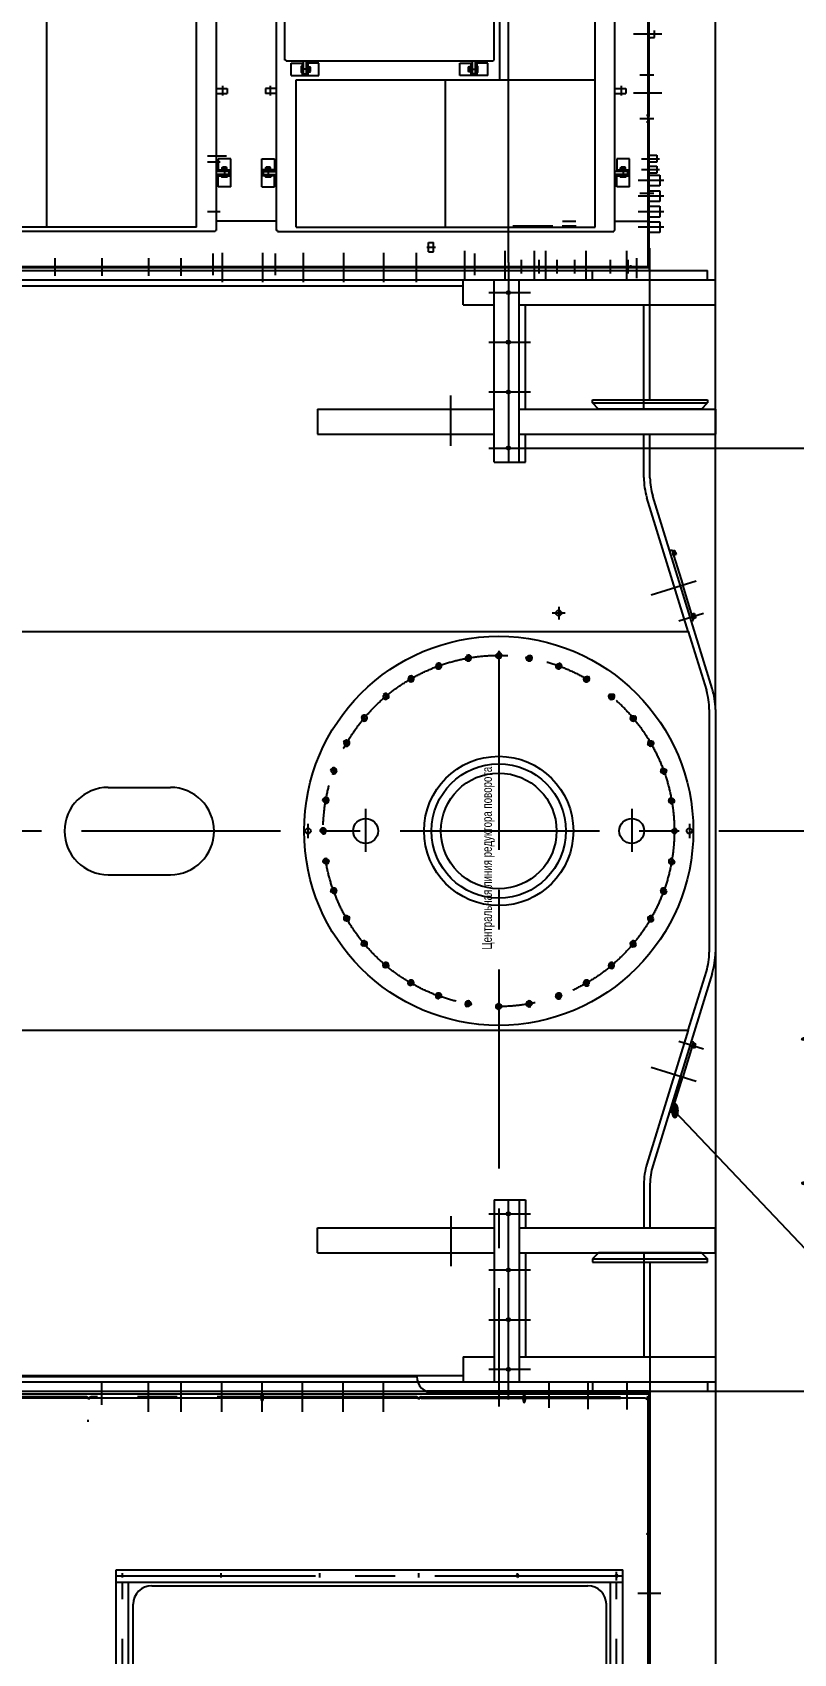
# Model space of a CAD drawing. Header units: millimetres. Extents: x 0 to 27300, y -12741 to 19305.
# Drawn here: x 18048 to 21152, y 8157 to 14770 of the extents above; entities that cross this region are included whole.
import ezdxf
from ezdxf.enums import TextEntityAlignment as Align

# ---------------------------------------------------------------- set-up
doc = ezdxf.new("R2010")
doc.units = ezdxf.units.MM
doc.header["$LTSCALE"] = 650
doc.linetypes.add('G', pattern=[2, 1.25, -0.25, 0.25, -0.25])
for name, color, linetype in [('01', 7, 'Continuous'), ('02', 1, 'Continuous'), ('05', 4, 'G'), ('08', 1, 'Continuous'), ('11', 3, 'Continuous')]:
    doc.layers.add(name, color=color, linetype=linetype)
doc.styles.get("Standard").update_dxf_attribs({"font": 'isocp', "width": 0.707, "bigfont": 'intecad.shx'})
doc.dimstyles.new('INTE', dxfattribs={"dimscale": 65, "dimtxt": 3.5, "dimasz": 3, "dimexe": 3, "dimexo": 0, "dimgap": 1, "dimtad": 1, "dimdsep": 46, "dimtxsty": 'Standard', "dimcen": 0, "dimclrd": 1, "dimclre": 1, "dimclrt": 3, "dimadec": 0, "dimazin": 0, "dimtfac": 1, "dimtmove": 0, "dimatfit": 0, "dimfxl": 1, "dimarcsym": 0})

# ---------------------------------------------------------------- blocks, each defined once
blk = doc.blocks.new('*D421')
at = {"layer": '08', "color": 1, "lineweight": -2}
for p, q in [((20833.6, 11277), (20833.6, 3306.5)), ((7500, 10564.9), (7500, 3306.5)), ((20638.6, 3501.5), (7695, 3501.5))]:
    blk.add_line(p, q, dxfattribs=at)
at = {"layer": '08', "color": 1}
for points in [[(7695, 3534), (7695, 3469), (7500, 3501.5)], [(20638.6, 3534), (20638.6, 3469), (20833.6, 3501.5)]]:
    blk.add_solid(points, dxfattribs=at)
at = {"layer": 'Defpoints', "color": 0}
for p in [(20833.6, 11277), (7500, 10564.9), (7500, 3501.5)]:
    blk.add_point(p, dxfattribs=at)
at = {"layer": '08', "color": 3, "insert": (14166.8, 3680.3), "char_height": 227.5, "attachment_point": 5}
blk.add_mtext('13333.6', dxfattribs=at)
blk = doc.blocks.new('erwerw')
for p, q in [((13832.1, 2563.1), (16386.1, 2563.1)), ((16453.1, 2496.1), (17331.1, 2496.1)), ((17337.1, 2489.6), (17337.1, 103.6))]:
    blk.add_line(p, q)
blk.add_arc((16453.1, 2563.1), 67, 180, 270)
at = {"layer": '01', "color": 7, "linetype": 'Continuous'}
for p, q in [((17331.1, 2503.1), (16425.9, 2503.1)), ((17331.1, 2496.1), (17331.1, 2503.1))]:
    blk.add_line(p, q, dxfattribs=at)
at = {"layer": '01'}
blk.add_line((17337.1, 2489.6), (17331.1, 2489.6), dxfattribs=at)
at = {"layer": '05'}
blk.add_line((17381.6, 1677.6), (17287.7, 1677.6), dxfattribs=at)
blk = doc.blocks.new('*D429')
at = {"layer": '08', "color": 1, "lineweight": -2}
for p, q in [((17061.6, 14347.4), (17061.6, 18572.9)), ((20833.6, 12007.7), (20833.6, 18572.9)), ((20638.6, 18377.9), (17256.6, 18377.9))]:
    blk.add_line(p, q, dxfattribs=at)
at = {"layer": '08', "color": 1}
for points in [[(17256.6, 18410.4), (17256.6, 18345.4), (17061.6, 18377.9)], [(20638.6, 18410.4), (20638.6, 18345.4), (20833.6, 18377.9)]]:
    blk.add_solid(points, dxfattribs=at)
at = {"layer": 'Defpoints', "color": 0}
for p in [(17061.6, 18377.9), (17061.6, 14347.4), (20833.6, 12007.7)]:
    blk.add_point(p, dxfattribs=at)
at = {"layer": '08', "color": 3, "insert": (18947.6, 18556.7), "char_height": 227.5, "attachment_point": 5}
blk.add_mtext('3772', dxfattribs=at)
blk = doc.blocks.new('*D419')
at = {"layer": '08', "color": 1, "lineweight": -2}
for p, q in [((21520.7, 11512.7), (21325.7, 11512.7)), ((21520.7, 9421.7), (21520.7, 11317.7)), ((20801.6, 9226.7), (21715.7, 9226.7))]:
    blk.add_line(p, q, dxfattribs=at)
at = {"layer": '08', "color": 1}
for points in [[(21488.2, 11317.7), (21553.2, 11317.7), (21520.7, 11512.7)], [(21488.2, 9421.7), (21553.2, 9421.7), (21520.7, 9226.7)]]:
    blk.add_solid(points, dxfattribs=at)
at = {"layer": 'Defpoints', "color": 0}
for p in [(21520.7, 11512.7), (21520.7, 11512.7), (20801.6, 9226.7)]:
    blk.add_point(p, dxfattribs=at)
at = {"layer": '08', "color": 3, "insert": (21330.6, 10369.7), "char_height": 227.5, "attachment_point": 5, "rotation": 90}
blk.add_mtext('(2286.0)', dxfattribs=at)
blk = doc.blocks.new('*U412')
at = {"layer": '01'}
for p, q in [((-7.7, 2.6), (-7.7, 0)), ((0, 2.6), (-7.7, 2.6)), ((-7.7, 0), (0, 0)), ((0, 0), (-1.5, 2.6)), ((0, 2.6), (1.5, 0)), ((0, 2.6), (7.7, 2.6)), ((7.7, 0), (0, 0)), ((7.7, 2.6), (7.7, 0))]:
    blk.add_line(p, q, dxfattribs=at)
at = {"layer": '05'}
blk.add_line((0, 4.7), (0, -2.1), dxfattribs=at)
blk = doc.blocks.new('*U411')
at = {"layer": '01'}
for p, q in [((-8.4, 0), (-8.4, 8.9)), ((-8.4, 8.9), (0, 8.9)), ((-8.4, 5), (0, 5)), ((0, 8.9), (0, 0)), ((0, -8.9), (0, 0)), ((-8.4, 0), (-8.4, -8.9)), ((-8.4, -5), (0, -5)), ((-8.4, -8.9), (0, -8.9))]:
    blk.add_line(p, q, dxfattribs=at)
at = {"layer": '05'}
blk.add_line((-9.5, 0), (1.1, 0), dxfattribs=at)
blk = doc.blocks.new('*D420')
at = {"layer": '08', "color": 1, "lineweight": -2}
for p, q in [((20079.5, 13074.8), (21715.7, 13074.8)), ((21520.7, 12879.8), (21520.7, 11707.7)), ((20998.1, 11512.7), (21715.7, 11512.7))]:
    blk.add_line(p, q, dxfattribs=at)
at = {"layer": '08', "color": 1}
for points in [[(21488.2, 12879.8), (21553.2, 12879.8), (21520.7, 13074.8)], [(21488.2, 11707.7), (21553.2, 11707.7), (21520.7, 11512.7)]]:
    blk.add_solid(points, dxfattribs=at)
at = {"layer": 'Defpoints', "color": 0}
for p in [(20079.5, 13074.8), (20998.1, 11512.7), (21520.7, 11512.7)]:
    blk.add_point(p, dxfattribs=at)
at = {"layer": '08', "color": 3, "insert": (21342, 12293.8), "char_height": 227.5, "attachment_point": 5, "rotation": 90}
blk.add_mtext('1562.1', dxfattribs=at)
blk = doc.blocks.new('rert')
for points in [[(28927.4, 38447.7), (28930.4, 38447.7), (28930.4, 38450.7)], [(28921.4, 37842.4), (28925.9, 37846.9), (28925.9, 37842.4)]]:
    blk.add_hatch(color=256).paths.add_polyline_path(points)
for p, q in [((28925.9, 38771.4), (28925.9, 38180.9)), ((28930.4, 38771.4), (28930.4, 38180.9)), ((29805.4, 38780.9), (28935.4, 38780.9)), ((29002.9, 38771.4), (29002.9, 38776.4)), ((30694.4, 38780.9), (29824.4, 38780.9)), ((28882.4, 38638.2), (28925.9, 38638.2)), ((28882.4, 38594.2), (28882.4, 38638.2)), ((28925.9, 38594.2), (28882.4, 38594.2)), ((28882.4, 38574.7), (28925.9, 38574.7)), ((28882.4, 38530.7), (28882.4, 38574.7)), ((28925.9, 38530.7), (28882.4, 38530.7)), ((28882.4, 38511.2), (28925.9, 38511.2)), ((28882.4, 38467.2), (28882.4, 38511.2)), ((28925.9, 38467.2), (28882.4, 38467.2)), ((28882.4, 38447.7), (28930.4, 38447.7)), ((28882.4, 38403.7), (28882.4, 38447.7)), ((28927.4, 38447.7), (28930.4, 38450.7)), ((28925.9, 38403.7), (28882.4, 38403.7)), ((28894.4, 38395.7), (28925.9, 38395.7)), ((28894.4, 38366.7), (28894.4, 38395.7)), ((28925.9, 38366.7), (28894.4, 38366.7)), ((28894.4, 38351.2), (28925.9, 38351.2)), ((28894.4, 38322.2), (28894.4, 38351.2)), ((28925.9, 38322.2), (28894.4, 38322.2)), ((28925.9, 38161.9), (28925.9, 37012.4)), ((28930.4, 38161.9), (28930.4, 37012.4)), ((28925.9, 37842.4), (28904.1, 37842.4)), ((28904.1, 37842.4), (28904.1, 37813.4)), ((28921.4, 37842.4), (28925.9, 37846.9))]:
    blk.add_line(p, q)
for centre, radius, start, end in [((28935.4, 38771.4), 9.5, 90, 180), ((28935.4, 38771.4), 5, 158.18127, 180), ((29805.4, 38771.4), 9.5, 35.37654, 90), ((29824.4, 38771.4), 9.5, 90, 144.62346), ((30694.4, 38771.4), 9.5, 35.37654, 90), ((30713.4, 38771.4), 9.5, 90, 144.62346), ((28935.4, 38180.9), 9.5, 180, 241.72629), ((28935.4, 38161.9), 9.5, 118.27371, 180), ((28935.4, 38180.9), 5, 180, 205.84193), ((28935.4, 38161.9), 5, 154.15807, 180)]:
    blk.add_arc(centre, radius, start, end)
at = {"layer": '01', "color": 7, "linetype": 'Continuous'}
for p, q in [((32163.9, 38792.9), (28925.9, 38792.9)), ((28925.9, 38780.9), (28925.9, 38792.9)), ((32151.9, 38780.9), (28925.9, 38780.9)), ((32146.9, 38776.9), (28930.9, 38776.9)), ((29065.9, 38628.9), (29065.9, 36545.9)), ((29070.4, 38628.9), (29065.9, 38628.9)), ((30442.4, 38633.4), (29070.4, 38633.4)), ((29070.4, 38628.9), (29070.4, 38633.4)), ((30442.4, 38628.9), (30442.4, 38633.4)), ((30442.4, 38628.9), (30446.9, 38628.9)), ((30446.9, 36545.9), (30446.9, 38628.9)), ((30691.9, 36545.9), (30691.9, 38628.9)), ((30696.4, 38628.9), (30691.9, 38628.9)), ((30696.4, 38633.4), (32068.4, 38633.4)), ((30696.4, 38628.9), (30696.4, 38633.4)), ((29065.9, 38590.9), (28930.9, 38590.9)), ((30366.4, 38615.4), (29146.4, 38615.4)), ((30772.4, 38615.4), (31992.4, 38615.4)), ((29006.9, 38451.4), (29006.9, 38337.4)), ((29006.9, 38451.4), (29057.9, 38451.4)), ((29057.9, 38451.4), (29057.9, 38400.4)), ((30454.9, 38451.4), (30454.9, 38400.4)), ((30505.9, 38451.4), (30454.9, 38451.4)), ((30505.9, 38451.4), (30505.9, 38337.4)), ((30632.9, 38451.4), (30632.9, 38337.4)), ((30632.9, 38451.4), (30683.9, 38451.4)), ((30683.9, 38451.4), (30683.9, 38400.4)), ((29006.9, 38400.4), (29065.9, 38400.4)), ((29006.9, 38388.4), (29065.9, 38388.4)), ((29057.9, 38382.4), (29006.9, 38382.4)), ((29013.7, 38400.4), (29013.7, 38388.4)), ((29022.4, 38382.4), (29022.4, 38374.4)), ((29042.4, 38382.4), (29042.4, 38374.4)), ((29057.9, 38337.4), (29057.9, 38388.4)), ((30505.9, 38400.4), (30446.9, 38400.4)), ((30505.9, 38388.4), (30446.9, 38388.4)), ((30454.9, 38337.4), (30454.9, 38388.4)), ((30454.9, 38382.4), (30505.9, 38382.4)), ((30470.4, 38382.4), (30470.4, 38374.4)), ((30490.4, 38382.4), (30490.4, 38374.4)), ((30499, 38400.4), (30499, 38388.4)), ((30632.9, 38400.4), (30691.9, 38400.4)), ((30632.9, 38388.4), (30691.9, 38388.4)), ((30683.9, 38382.4), (30632.9, 38382.4)), ((30639.7, 38400.4), (30639.7, 38388.4)), ((30648.4, 38382.4), (30648.4, 38374.4)), ((30668.4, 38382.4), (30668.4, 38374.4)), ((30683.9, 38337.4), (30683.9, 38388.4)), ((29006.9, 38337.4), (29057.9, 38337.4)), ((30505.9, 38337.4), (30454.9, 38337.4)), ((30632.9, 38337.4), (30683.9, 38337.4)), ((30366.4, 38015.4), (29146.4, 38015.4)), ((29536.4, 37159.4), (29536.4, 38015.4)), ((29583.9, 37997.4), (29697.9, 37997.4)), ((29583.9, 37997.4), (29583.9, 37946.4)), ((29628.9, 37946.4), (29628.9, 37997.4)), ((29634.9, 37997.4), (29634.9, 37938.4)), ((29634.9, 37990.6), (29646.9, 37990.6)), ((29646.9, 37997.4), (29646.9, 37938.4)), ((29652.9, 37946.4), (29652.9, 37997.4)), ((29652.9, 37981.9), (29660.9, 37981.9)), ((29652.9, 37961.9), (29660.9, 37961.9)), ((29697.9, 37997.4), (29697.9, 37946.4)), ((30272.9, 37997.4), (30272.9, 37946.4)), ((30386.9, 37997.4), (30272.9, 37997.4)), ((30317.9, 37981.9), (30309.9, 37981.9)), ((30317.9, 37961.9), (30309.9, 37961.9)), ((30317.9, 37946.4), (30317.9, 37997.4)), ((30323.9, 37997.4), (30323.9, 37938.4)), ((30335.9, 37990.6), (30323.9, 37990.6)), ((30335.9, 37997.4), (30335.9, 37938.4)), ((30341.9, 37946.4), (30341.9, 37997.4)), ((30386.9, 37997.4), (30386.9, 37946.4)), ((29557.9, 37933.9), (29557.9, 37240.9)), ((29562.4, 37938.4), (30407.4, 37938.4)), ((29583.9, 37946.4), (29634.9, 37946.4)), ((29697.9, 37946.4), (29646.9, 37946.4)), ((30272.9, 37946.4), (30323.9, 37946.4)), ((30386.9, 37946.4), (30335.9, 37946.4)), ((30411.9, 37933.9), (30411.9, 37240.9))]:
    blk.add_line(p, q, dxfattribs=at)
at = {"layer": '01'}
for p, q in [((28930.9, 38776.9), (28930.9, 36397.9)), ((29825.9, 38716.9), (29805.9, 38716.9)), ((29805.9, 38716.9), (29805.9, 38678.9)), ((29825.9, 38716.9), (29825.9, 38678.9)), ((29825.9, 38678.9), (29805.9, 38678.9)), ((29146.4, 38615.4), (29146.4, 36559.4)), ((29756.4, 38615.4), (29756.4, 38015.4)), ((30366.4, 38615.4), (30366.4, 38015.4)), ((30446.9, 38590.9), (30691.9, 38590.9)), ((30772.4, 38615.4), (30772.4, 36559.4)), ((31382.4, 38615.4), (31382.4, 36559.4)), ((29057.9, 38406.4), (29006.9, 38406.4)), ((29042.9, 38410.4), (29021.9, 38410.4)), ((29022.4, 38374.4), (29024.1, 38371.4)), ((29022.4, 38374.4), (29042.4, 38374.4)), ((29024.1, 38371.4), (29040.6, 38371.4)), ((29042.4, 38374.4), (29040.6, 38371.4)), ((30454.9, 38406.4), (30505.9, 38406.4)), ((30490.9, 38410.4), (30469.9, 38410.4)), ((30470.4, 38374.4), (30472.1, 38371.4)), ((30470.4, 38374.4), (30490.4, 38374.4)), ((30472.1, 38371.4), (30488.6, 38371.4)), ((30490.4, 38374.4), (30488.6, 38371.4)), ((30683.9, 38406.4), (30632.9, 38406.4)), ((30668.9, 38410.4), (30647.9, 38410.4)), ((30668.4, 38374.4), (30648.4, 38374.4)), ((30648.4, 38374.4), (30650.1, 38371.4)), ((30650.1, 38371.4), (30666.6, 38371.4)), ((30668.4, 38374.4), (30666.6, 38371.4)), ((28936.9, 38185.4), (28930.9, 38185.4)), ((28936.9, 38159.4), (28930.9, 38159.4)), ((29065.9, 38070.4), (29021.9, 38070.4)), ((29021.9, 38050.4), (29021.9, 38070.4)), ((29065.9, 38050.4), (29021.9, 38050.4)), ((30446.9, 38070.4), (30490.9, 38070.4)), ((30446.9, 38050.4), (30490.9, 38050.4)), ((30490.9, 38050.4), (30490.9, 38070.4)), ((30691.9, 38070.4), (30647.9, 38070.4)), ((30647.9, 38050.4), (30647.9, 38070.4)), ((30691.9, 38050.4), (30647.9, 38050.4)), ((29624.9, 37982.4), (29624.9, 37961.4)), ((29660.9, 37961.9), (29660.9, 37981.9)), ((29660.9, 37981.9), (29663.9, 37980.2)), ((29660.9, 37961.9), (29663.9, 37963.7)), ((29663.9, 37963.7), (29663.9, 37980.2)), ((30309.9, 37981.9), (30306.9, 37980.2)), ((30306.9, 37980.2), (30306.9, 37963.7)), ((30309.9, 37961.9), (30306.9, 37963.7)), ((30309.9, 37981.9), (30309.9, 37961.9)), ((30345.9, 37961.4), (30345.9, 37982.4)), ((29562.4, 37933.9), (29557.9, 37933.9)), ((29562.4, 37933.9), (29562.4, 37938.4)), ((30407.4, 37933.9), (30407.4, 37938.4)), ((30407.4, 37933.9), (30411.9, 37933.9))]:
    blk.add_line(p, q, dxfattribs=at)
at = {"layer": '01', "color": 7, "linetype": 'Continuous'}
for centre in [(29032.4, 38377.4), (30480.4, 38377.4), (30658.4, 38377.4), (29657.9, 37971.9), (30312.9, 37971.9)]:
    blk.add_circle(centre, 2.5, dxfattribs=at)
at = {"layer": '01'}
for centre, start, end in [((29022, 38408.4), 94.23683, 270), ((29042.9, 38408.4), 265.75882, 89.99855), ((30469.9, 38408.4), 90.00145, 274.24118), ((30490.7, 38408.4), 270, 85.76317), ((30648, 38408.4), 94.23683, 270), ((30668.9, 38408.4), 265.75882, 89.99855), ((29626.9, 37982.3), 0, 175.76317), ((30343.9, 37982.3), 4.23683, 180), ((29626.9, 37961.4), 180.00145, 4.24118), ((30343.9, 37961.4), 175.75882, 359.99855)]:
    blk.add_arc(centre, 2, start, end, dxfattribs=at)
at = {"layer": '05'}
for p, q in [((28976.9, 38823.7), (28976.9, 38742.7)), ((29017.9, 38831.2), (29017.9, 38712.2)), ((29183, 38831.2), (29183, 38712.2)), ((29348.1, 38831.2), (29348.1, 38712.2)), ((29394.9, 38712.2), (29394.9, 38831.2)), ((29513.2, 38831.2), (29513.2, 38712.2)), ((29678.3, 38831.2), (29678.3, 38712.2)), ((29874.9, 38839.9), (29874.9, 38720.9)), ((30007.9, 38839.9), (30007.9, 38720.9)), ((30173, 38720.9), (30173, 38839.9)), ((30338.1, 38720.9), (30338.1, 38839.9)), ((30503.2, 38720.9), (30503.2, 38839.9)), ((30668.3, 38720.9), (30668.3, 38839.9)), ((29012.9, 38749.3), (29012.9, 38805)), ((29085.4, 38749.3), (29085.4, 38805)), ((29230.6, 38749.3), (29230.6, 38805)), ((29303.1, 38749.3), (29303.1, 38805)), ((29375.7, 38749.3), (29375.7, 38805)), ((29448.3, 38749.3), (29448.3, 38805)), ((28866.5, 38616.2), (28970.4, 38616.2)), ((29280.6, 38611), (29223.8, 38611)), ((29225.8, 38592.5), (29280.3, 38592.5)), ((29482.8, 38611), (29319.6, 38611)), ((28866.5, 38552.7), (28970.4, 38552.7)), ((30676.6, 38553.9), (30727.1, 38553.9)), ((28866.5, 38489.2), (28970.4, 38489.2)), ((28866.5, 38425.7), (28970.4, 38425.7)), ((28957.2, 38381.2), (28883.8, 38381.2)), ((29032.4, 38373.8), (29032.4, 38413.6)), ((30480.4, 38373.8), (30480.4, 38413.6)), ((30658.4, 38373.8), (30658.4, 38413.6)), ((28957.2, 38336.7), (28883.8, 38336.7)), ((30650.8, 38326.4), (30727.1, 38326.4)), ((30676.6, 38350.9), (30727.1, 38350.9)), ((28874.1, 38069.4), (28990.1, 38069.4)), ((29661.5, 37971.9), (29621.7, 37971.9)), ((30309.2, 37971.9), (30349, 37971.9)), ((28874.1, 37827.9), (28990.1, 37827.9))]:
    blk.add_line(p, q, dxfattribs=at)
at = {"layer": '05', "color": 4, "linetype": 'G'}
for p, q in [((29637.4, 38812.1), (29637.4, 38723.3)), ((30449.9, 38812.1), (30449.9, 38723.3)), ((30703.9, 38812.1), (30703.9, 38723.3)), ((30834.4, 38814.9), (30834.4, 38742.1)), ((30967.4, 38814.9), (30967.4, 38742.1)), ((31157.9, 38814.9), (31157.9, 38742.1)), ((31348.4, 38814.9), (31348.4, 38742.1)), ((29833.3, 38697.9), (29797.9, 38697.9)), ((28964.5, 38477.4), (28906.7, 38477.4)), ((29045.1, 38377.4), (29021.1, 38377.4)), ((30467.7, 38377.4), (30491.7, 38377.4)), ((30671.1, 38377.4), (30647.1, 38377.4)), ((28964.5, 38172.4), (28906.7, 38172.4)), ((29040.9, 38039.1), (29040.9, 38078.4)), ((30471.9, 38039.1), (30471.9, 38078.4)), ((30666.9, 38039.1), (30666.9, 38078.4)), ((28964.5, 37994.9), (28906.7, 37994.9)), ((29657.9, 37959.2), (29657.9, 37983.2)), ((30312.9, 37959.2), (30312.9, 37983.2))]:
    blk.add_line(p, q, dxfattribs=at)
blk = doc.blocks.new('*D417')
at = {"layer": '08', "color": 1, "lineweight": -2}
for p, q in [((17061.6, 14134), (17061.6, 18195.5)), ((19989, 13831.9), (19989, 18195.5)), ((19794, 18000.5), (17256.6, 18000.5))]:
    blk.add_line(p, q, dxfattribs=at)
at = {"layer": '08', "color": 1}
for points in [[(17256.6, 18033), (17256.6, 17968), (17061.6, 18000.5)], [(19794, 18033), (19794, 17968), (19989, 18000.5)]]:
    blk.add_solid(points, dxfattribs=at)
at = {"layer": 'Defpoints', "color": 0}
for p in [(17061.6, 18000.5), (17061.6, 14134), (19989, 13831.9)]:
    blk.add_point(p, dxfattribs=at)
at = {"layer": '08', "color": 3, "insert": (18525.3, 18179.3), "char_height": 227.5, "attachment_point": 5}
blk.add_mtext('2927.4', dxfattribs=at)
blk = doc.blocks.new('*D433')
at = {"layer": '08', "color": 1, "lineweight": -2}
for p, q in [((20556.6, 16211.7), (22749.9, 16211.7)), ((22554.9, 16016.7), (22554.9, 7008.7)), ((20525.1, 6813.7), (22749.9, 6813.7))]:
    blk.add_line(p, q, dxfattribs=at)
at = {"layer": '08', "color": 1}
for points in [[(22522.4, 16016.7), (22587.4, 16016.7), (22554.9, 16211.7)], [(22522.4, 7008.7), (22587.4, 7008.7), (22554.9, 6813.7)]]:
    blk.add_solid(points, dxfattribs=at)
at = {"layer": 'Defpoints', "color": 0}
for p in [(20556.6, 16211.7), (20525.1, 6813.7), (22554.9, 6813.7)]:
    blk.add_point(p, dxfattribs=at)
at = {"layer": '08', "color": 3, "insert": (22376.1, 11484.8), "char_height": 227.5, "attachment_point": 5, "rotation": 90}
blk.add_mtext('9398', dxfattribs=at)
blk = doc.blocks.new('rrerew')
for p, q in [((22717.2, -11278.9), (21797.2, -11278.9)), ((22717.2, -11283.9), (21797.2, -11283.9)), ((24063.2, -11278.9), (22737.2, -11278.9)), ((24063.2, -11283.9), (22737.2, -11283.9)), ((24083.2, -11278.9), (25003.2, -11278.9)), ((24083.2, -11283.9), (25003.2, -11283.9)), ((25008.2, -11288.9), (25008.2, -11827.9)), ((25013.2, -11288.9), (25013.2, -11827.9)), ((25008.2, -11847.9), (25008.2, -13097.9)), ((25013.2, -11847.9), (25013.2, -13097.9))]:
    blk.add_line(p, q)
for centre, radius, start, end in [((22717.2, -11288.9), 10, 0, 90), ((22737.2, -11288.9), 10, 90, 180), ((24063.2, -11288.9), 10, 0, 90), ((24083.2, -11288.9), 10, 90, 180), ((25003.2, -11288.9), 10, 0, 90), ((25003.2, -11288.9), 5, 0, 90), ((25003.2, -11827.9), 10, 270, 0), ((25003.2, -11847.9), 10, 0, 90)]:
    blk.add_arc(centre, radius, start, end)
at = {"layer": '01', "color": 7, "linetype": 'Continuous'}
for p in [(21787.2, -11266.9), (25013.2, -11288.9)]:
    blk.add_line(p, (25013.2, -11266.9), dxfattribs=at)
at = {"layer": '01'}
for p, q in [((24998.2, -11283.9), (21802.2, -11283.9)), ((24998.2, -11283.9), (25008.2, -11293.9)), ((25003.2, -11278.9), (25013.2, -11278.9)), ((25008.2, -13651.9), (25008.2, -11293.9)), ((22839.2, -11983.9), (24905.2, -11983.9)), ((22839.2, -13128.9), (22839.2, -11983.9)), ((22839.2, -12033.9), (24905.2, -12033.9)), ((22889.2, -13078.9), (22889.2, -12033.9)), ((24855.2, -13078.9), (24855.2, -12033.9)), ((24905.2, -13128.9), (24905.2, -11983.9)), ((22984.2, -12048.9), (24762.2, -12048.9)), ((22908.2, -12670.9), (22908.2, -12124.9)), ((22908.2, -12442.9), (22908.2, -12124.9)), ((24838.2, -12670.9), (24838.2, -12124.9))]:
    blk.add_line(p, q, dxfattribs=at)
for centre in [(24476.2, -12008.9), (24879.2, -12008.9)]:
    blk.add_circle(centre, 4, dxfattribs=at)
for centre, start, end in [((22984.2, -12124.9), 90, 180), ((24762.2, -12124.9), 0, 90)]:
    blk.add_arc(centre, 76, start, end, dxfattribs=at)
at = {"layer": '02'}
for p, q in [((22724.2, -11380.9), (22724.2, -11372.8)), ((25002.2, -11837.9), (25008.2, -11837.9))]:
    blk.add_line(p, q, dxfattribs=at)
for centre in [(24476.2, -12008.9), (24879.2, -12008.9)]:
    blk.add_arc(centre, 5, 260, 170, dxfattribs=at)
at = {"layer": '05', "color": 4, "linetype": 'G'}
for p, q in [((22780.7, -11310.5), (22780.7, -11222.9)), ((22971.2, -11340.1), (22971.2, -11222.9)), ((23104.2, -11340.1), (23104.2, -11222.9)), ((23269.2, -11340.1), (23269.2, -11222.9)), ((23434.2, -11340.1), (23434.2, -11222.9)), ((23599.2, -11340.1), (23599.2, -11222.9)), ((23764.2, -11340.1), (23764.2, -11222.9)), ((23929.2, -11340.1), (23929.2, -11222.9)), ((22839.2, -12008.9), (24905.2, -12008.9)), ((22864.2, -13078.9), (22864.2, -12033.9)), ((24880.2, -13078.9), (24880.2, -12033.9))]:
    blk.add_line(p, q, dxfattribs=at)
at = {"layer": '05'}
for p, q in [((24603.2, -11216.6), (24603.2, -11322.7)), ((24762.2, -11215.8), (24762.2, -11329.3)), ((24921.2, -11220.1), (24921.2, -11330.7)), ((22864.2, -12015.5), (22864.2, -11997.8)), ((23267.2, -12015.5), (23267.2, -11997.8)), ((23670.2, -12015.5), (23670.2, -11997.8)), ((24073.2, -12015.5), (24073.2, -11997.8)), ((24476.2, -12015.5), (24476.2, -11997.8)), ((24879.2, -12027.5), (24879.2, -11992.3))]:
    blk.add_line(p, q, dxfattribs=at)
at = {"layer": '02', "width": 0.605172}
for p, p2 in [((23424.6, -11299.9), (23443.8, -11299.9)), ((24493.5, -11305.9), (24512.7, -11305.9))]:
    blk.add_text('●', height=32, dxfattribs=at).set_placement(p, p2, align=Align.FIT)

msp = doc.modelspace()

# ---------------------------------------------------------------- linework, layer by layer
at = {"layer": '01'}
for p, q in [((11930.582, 13760.721), (20833.582, 13760.721)), ((19804.573, 13658.72), (19804.573, 13760.72)), ((19931.582, 13017.721), (19931.582, 13760.721)), ((20033.582, 13017.72), (20033.582, 13760.721)), ((20331.573, 13760.72), (20331.573, 13798.721)), ((20331.573, 13798.721), (20801.573, 13798.721)), ((20801.573, 13760.72), (20801.573, 13798.721)), ((20833.573, 13658.72), (20833.573, 13760.721)), ((19804.573, 13735.73), (13175.582, 13735.73)), ((19804.573, 13658.72), (19931.582, 13658.72)), ((20033.582, 13658.72), (20833.573, 13658.72)), ((20058.582, 13233.72), (20058.582, 13658.72)), ((20541.582, 13233.72), (20541.582, 13657.73)), ((20566.573, 13271.72), (20566.573, 13658.72)), ((19210.573, 13233.72), (19931.582, 13233.72)), ((19210.573, 13233.72), (19210.573, 13131.72)), ((20033.582, 13233.72), (20833.573, 13233.72)), ((20331.573, 13258.72), (20331.573, 13271.72)), ((20331.573, 13271.72), (20801.573, 13271.72)), ((20331.573, 13258.72), (20801.573, 13258.72)), ((20356.573, 13233.72), (20331.573, 13258.72)), ((20776.573, 13233.72), (20356.573, 13233.72)), ((20776.573, 13233.72), (20801.573, 13258.72)), ((20801.573, 13271.72), (20801.573, 13258.72)), ((20833.573, 13233.72), (20833.573, 13131.72)), ((19210.573, 13131.72), (19931.582, 13131.72)), ((20033.582, 13131.72), (20833.573, 13131.72)), ((20058.582, 13017.72), (20058.582, 13131.72)), ((20541.582, 12954.73), (20541.582, 13131.72)), ((20566.582, 12953.721), (20566.582, 13131.72)), ((19931.582, 13017.721), (20033.582, 13017.721)), ((20033.582, 13017.72), (20058.582, 13017.72)), ((20722.582, 12325.73), (20554.021, 12872.2)), ((20820.551, 12093.978), (20577.917, 12878.688)), ((13175.582, 12325.73), (20722.582, 12325.73)), ((13175.582, 12325.73), (20722.582, 12325.73)), ((20722.582, 12325.73), (20796.622, 12086.745)), ((20808.582, 12007.73), (20808.582, 11017.73)), ((20833.582, 12007.721), (20833.582, 11017.721)), ((18356.582, 11690.309), (18610.582, 11690.309)), ((18356.582, 11334.309), (18610.582, 11334.309)), ((20820.551, 10931.463), (20577.917, 10146.753)), ((20722.582, 10699.73), (20796.622, 10938.715)), ((13175.582, 10699.73), (20722.582, 10699.73)), ((20566.582, 10071.721), (20566.582, 9893.721)), ((19931.582, 10007.721), (19931.582, 9264.721)), ((19931.582, 10007.721), (20033.582, 10007.721)), ((20033.582, 10007.721), (20033.582, 9264.721)), ((20033.582, 10007.721), (20058.582, 10007.721)), ((20058.582, 10007.721), (20058.582, 9893.721)), ((19210.573, 9893.721), (19931.582, 9893.721)), ((19210.573, 9791.721), (19210.573, 9893.721)), ((20033.582, 9893.721), (20833.573, 9893.721)), ((20833.573, 9791.721), (20833.573, 9893.721)), ((19210.573, 9791.721), (19931.582, 9791.721)), ((20033.582, 9791.721), (20833.573, 9791.721)), ((20058.582, 9791.721), (20058.582, 9366.721)), ((20356.573, 9791.721), (20331.573, 9766.721)), ((20776.573, 9791.721), (20356.573, 9791.721)), ((20776.573, 9791.721), (20801.573, 9766.721)), ((20331.573, 9766.721), (20331.573, 9753.721)), ((20331.573, 9766.721), (20801.573, 9766.721)), ((20331.573, 9753.721), (20801.573, 9753.721)), ((20566.573, 9753.721), (20566.573, 9366.721)), ((20801.573, 9753.721), (20801.573, 9766.721)), ((19804.573, 9366.721), (19804.573, 9264.721)), ((19804.573, 9366.721), (19931.582, 9366.721)), ((20033.582, 9366.721), (20833.573, 9366.721)), ((20833.573, 9366.721), (20833.573, 9264.721)), ((11930.582, 9264.721), (20833.573, 9264.721)), ((20331.573, 9264.721), (20331.573, 9226.721)), ((20801.573, 9264.721), (20801.573, 9226.721)), ((20331.573, 9226.721), (20801.573, 9226.721))]:
    msp.add_line(p, q, dxfattribs=at)
at = {"layer": '01', "color": 7, "linetype": 'Continuous'}
for p, q in [((11994.582, 13798.721), (20331.573, 13798.721)), ((20646.519, 12656.821), (20656.073, 12659.775)), ((20656.073, 12659.775), (20700.383, 12516.469)), ((20744.694, 12373.163), (20700.383, 12516.469)), ((20735.14, 12370.209), (20744.694, 12373.163)), ((13175.582, 10699.73), (20722.582, 10699.73)), ((20722.582, 10699.73), (20554.021, 10153.26)), ((20744.694, 10652.278), (20700.383, 10508.972)), ((20735.14, 10655.232), (20744.694, 10652.278)), ((20656.073, 10365.666), (20700.383, 10508.972)), ((20646.519, 10368.621), (20656.073, 10365.666)), ((20541.582, 10070.73), (20541.582, 9894.73)), ((20541.582, 9789.73), (20541.582, 9366.721)), ((19804.573, 9289.73), (13175.582, 9289.73)), ((11994.582, 9226.721), (20331.573, 9226.721))]:
    msp.add_line(p, q, dxfattribs=at)
for centre in [(19988.982, 13709.088), (19988.982, 13506.621), (19988.982, 13303.421), (19988.982, 13074.821), (19988.982, 9950.621), (19988.982, 9722.021), (19988.982, 9518.821), (19988.982, 9316.354)]:
    msp.add_circle(centre, 7, dxfattribs=at)
at = {"layer": '01'}
for centre, radius in [((20194.182, 12401.721), 11.113), ((19949.582, 11513.149), 793.75), ((19949.582, 12229.001), 9.6), ((19704.6, 12185.804), 9.6), ((19825.201, 12218.119), 9.6), ((20073.963, 12218.119), 9.6), ((20194.564, 12185.804), 9.6), ((19591.442, 12133.037), 9.6), ((20307.722, 12133.037), 9.6), ((19489.166, 12061.423), 9.6), ((20409.998, 12061.423), 9.6), ((19400.88, 11973.137), 9.6), ((20498.284, 11973.137), 9.6), ((19329.265, 11870.861), 9.6), ((20569.899, 11870.861), 9.6), ((19949.582, 11512.721), 304.5), ((19949.582, 11512.721), 274), ((19276.499, 11757.703), 9.6), ((19949.582, 11512.721), 236), ((20622.665, 11757.703), 9.6), ((19244.184, 11637.101), 9.6), ((20654.98, 11637.101), 9.6), ((19171.702, 11512.721), 11), ((19233.302, 11512.721), 9.6), ((19406.782, 11512.721), 50.8), ((20492.382, 11512.721), 50.8), ((20665.862, 11512.721), 8), ((20727.462, 11512.721), 11), ((19244.184, 11388.34), 9.6), ((20654.98, 11388.34), 9.6), ((19276.499, 11267.739), 9.6), ((20622.665, 11267.739), 9.6), ((19329.265, 11154.581), 9.6), ((20569.899, 11154.581), 9.6), ((19400.88, 11052.305), 9.6), ((20498.284, 11052.305), 9.6), ((19489.166, 10964.018), 9.6), ((20409.998, 10964.018), 9.6), ((19591.442, 10892.404), 9.6), ((19704.6, 10839.638), 9.6), ((20194.564, 10839.638), 9.6), ((20307.722, 10892.404), 9.6), ((19825.201, 10807.323), 9.6), ((19949.582, 10796.441), 9.6), ((20073.963, 10807.323), 9.6)]:
    msp.add_circle(centre, radius, dxfattribs=at)
for centre, radius, start, end in [((20821.582, 12954.73), 280, 180, 197.1425854), ((20820.582, 12953.721), 254, 180, 197.1816884), ((20541.582, 12007.73), 267, 0, 17.2136143), ((20541.582, 12007.721), 292, 0, 17.1816884), ((18356.582, 11512.309), 178, 90, 270), ((18610.582, 11512.309), 178, 270, 90), ((20541.582, 11017.73), 267, 342.7863857, 0), ((20541.582, 11017.721), 292, 342.8183116, 0)]:
    msp.add_arc(centre, radius, start, end, dxfattribs=at)
at = {"layer": '01', "color": 7, "linetype": 'Continuous'}
for centre, radius, start in [((20821.582, 10070.73), 280, 162.8574146), ((20820.582, 10071.721), 254, 162.8183116)]:
    msp.add_arc(centre, radius, start, 180, dxfattribs=at)
at = {"layer": '02'}
msp.add_line((20668.388, 10368.259), (22445.366, 8492.727), dxfattribs=at)
for centre, radius, start, end in [((19949.582, 12229.001), 12, 170, 80), ((19704.6, 12185.804), 12, 190, 100), ((19825.201, 12218.119), 12, 180, 90), ((20073.963, 12218.119), 12, 160, 70), ((20194.564, 12185.804), 12, 150, 60), ((19591.442, 12133.037), 12, 200, 110), ((20307.722, 12133.037), 12, 140, 50), ((19489.166, 12061.423), 12, 210, 120), ((20409.998, 12061.423), 12, 130, 40), ((19400.88, 11973.137), 12, 220, 130), ((20498.284, 11973.137), 12, 120, 30), ((19329.265, 11870.861), 12, 230, 140), ((20569.899, 11870.861), 12, 110, 20), ((19276.499, 11757.703), 12, 240, 150), ((20622.665, 11757.703), 12, 100, 10), ((19244.184, 11637.101), 12, 250, 160), ((20654.98, 11637.101), 12, 90, 0), ((19233.302, 11512.721), 12, 260, 170), ((20665.862, 11512.721), 10, 189.9983311, 99.9983311), ((19244.184, 11388.34), 12, 270, 180), ((20654.98, 11388.34), 12, 70, 340), ((19276.499, 11267.739), 12, 280, 190), ((20622.665, 11267.739), 12, 60, 330), ((19329.265, 11154.581), 12, 290, 200), ((20569.899, 11154.581), 12, 50, 320), ((19400.88, 11052.305), 12, 300, 210), ((20498.284, 11052.305), 12, 40, 310), ((19489.166, 10964.018), 12, 310, 220), ((20409.998, 10964.018), 12, 30, 300), ((19591.442, 10892.404), 12, 320, 230), ((19704.6, 10839.638), 12, 330, 240), ((20194.564, 10839.638), 12, 10, 280), ((20307.722, 10892.404), 12, 20, 290), ((19825.201, 10807.323), 12, 340, 250), ((19949.582, 10796.441), 12, 350, 260), ((20073.963, 10807.323), 12, 0, 270)]:
    msp.add_arc(centre, radius, start, end, dxfattribs=at)
at = {"layer": '05', "color": 4, "linetype": 'G'}
for p, q in [((20566.573, 13580.165), (20566.573, 13890.699)), ((19988.982, 13831.936), (19988.982, 12944.046)), ((19909.65, 13709.088), (20079.485, 13709.088)), ((19909.65, 13506.621), (20079.485, 13506.621)), ((19909.65, 13303.421), (20079.485, 13303.421)), ((19753.982, 13084.049), (19753.982, 13288.858)), ((19909.65, 13074.821), (20079.485, 13074.821)), ((20571.048, 12476.479), (20755.155, 12533.405)), ((20684.697, 12370.313), (20784.318, 12401.116)), ((19949.582, 12247.774), (19949.582, 9165.105)), ((19406.782, 11602.447), (19406.782, 11427.689)), ((20492.382, 11602.447), (20492.382, 11427.689)), ((11747.561, 11512.721), (20998.09, 11512.721)), ((19171.702, 11542.359), (19171.702, 11483.083)), ((20727.462, 11542.359), (20727.462, 11483.083)), ((20684.697, 10655.129), (20784.318, 10624.326)), ((20571.048, 10548.963), (20755.155, 10492.037)), ((19988.982, 9193.505), (19988.982, 10081.396)), ((19753.982, 9941.393), (19753.982, 9736.584)), ((19909.65, 9950.621), (20079.485, 9950.621)), ((19909.65, 9722.021), (20079.485, 9722.021)), ((19909.65, 9518.821), (20079.485, 9518.821)), ((20566.782, 9137.491), (20566.782, 9480.899)), ((19909.65, 9316.354), (20079.485, 9316.354))]:
    msp.add_line(p, q, dxfattribs=at)
at = {"layer": '05'}
for p, q in [((20220.052, 12401.721), (20168.312, 12401.721)), ((20194.182, 12427.59), (20194.182, 12375.851)), ((19949.582, 12214.001), (19949.582, 12244.001)), ((19718.695, 12190.934), (19690.504, 12180.673)), ((19709.73, 12171.708), (19699.469, 12199.899)), ((19839.973, 12220.724), (19810.429, 12215.514)), ((19827.806, 12203.347), (19822.597, 12232.891)), ((19964.582, 12229.001), (19934.582, 12229.001)), ((20088.735, 12215.514), (20059.191, 12220.724)), ((20071.358, 12203.347), (20076.567, 12232.891)), ((20208.66, 12180.673), (20180.469, 12190.934)), ((20189.434, 12171.708), (20199.694, 12199.899)), ((19604.432, 12140.537), (19578.452, 12125.537)), ((19598.942, 12120.047), (19583.942, 12146.028)), ((20320.712, 12125.537), (20294.732, 12140.537)), ((20300.222, 12120.047), (20315.222, 12146.028)), ((19500.657, 12071.065), (19477.675, 12051.781)), ((19498.808, 12049.932), (19479.524, 12072.914)), ((20421.489, 12051.781), (20398.507, 12071.065)), ((20400.356, 12049.932), (20419.64, 12072.914)), ((19412.37, 11963.495), (19389.389, 11982.778)), ((19410.521, 11984.627), (19391.238, 11961.646)), ((20486.794, 11963.495), (20509.775, 11982.778)), ((20507.926, 11961.646), (20488.642, 11984.627)), ((19342.256, 11863.361), (19316.275, 11878.361)), ((19336.765, 11883.851), (19321.765, 11857.87)), ((20556.908, 11863.361), (20582.889, 11878.361)), ((20577.399, 11857.87), (20562.399, 11883.851)), ((19290.594, 11752.573), (19262.404, 11762.833)), ((19281.629, 11771.798), (19271.369, 11743.608)), ((20608.57, 11752.573), (20636.76, 11762.833)), ((20627.795, 11743.608), (20617.535, 11771.798)), ((19246.789, 11651.874), (19241.579, 11622.329)), ((20657.585, 11622.329), (20652.375, 11651.874)), ((19258.956, 11634.497), (19229.412, 11639.706)), ((20640.208, 11634.497), (20669.752, 11639.706)), ((19248.302, 11512.721), (19218.302, 11512.721)), ((19233.302, 11527.721), (19233.302, 11497.721)), ((19258.956, 11390.945), (19229.412, 11385.735)), ((19241.579, 11403.112), (19246.789, 11373.568)), ((20640.208, 11390.945), (20669.752, 11385.735)), ((20652.375, 11373.568), (20657.585, 11403.112)), ((19290.594, 11272.869), (19262.404, 11262.608)), ((19271.369, 11281.834), (19281.629, 11253.643)), ((20608.57, 11272.869), (20636.76, 11262.608)), ((20617.535, 11253.643), (20627.795, 11281.834)), ((19342.256, 11162.081), (19316.275, 11147.081)), ((19321.765, 11167.571), (19336.765, 11141.59)), ((20556.908, 11162.081), (20582.889, 11147.081)), ((20562.399, 11141.59), (20577.399, 11167.571)), ((19412.37, 11061.947), (19389.389, 11042.663)), ((19391.238, 11063.795), (19410.521, 11040.814)), ((20486.794, 11061.947), (20509.775, 11042.663)), ((20488.642, 11040.814), (20507.926, 11063.795)), ((19477.675, 10973.66), (19500.657, 10954.377)), ((19498.808, 10975.509), (19479.524, 10952.528)), ((20398.507, 10954.377), (20421.489, 10973.66)), ((20400.356, 10975.509), (20419.64, 10952.528)), ((19578.452, 10899.904), (19604.432, 10884.904)), ((19598.942, 10905.394), (19583.942, 10879.414)), ((19709.73, 10853.733), (19699.469, 10825.542)), ((20189.434, 10853.733), (20199.694, 10825.542)), ((20294.732, 10884.904), (20320.712, 10899.904)), ((20300.222, 10905.394), (20315.222, 10879.414)), ((19690.504, 10844.768), (19718.695, 10834.507)), ((19810.429, 10809.927), (19839.973, 10804.718)), ((19827.806, 10822.095), (19822.597, 10792.55)), ((19934.582, 10796.441), (19964.582, 10796.441)), ((19949.582, 10811.441), (19949.582, 10781.441)), ((20059.191, 10804.718), (20088.735, 10809.927)), ((20071.358, 10822.095), (20076.567, 10792.55)), ((20180.469, 10834.507), (20208.66, 10844.768))]:
    msp.add_line(p, q, dxfattribs=at)
at = {"layer": '05', "color": 4, "linetype": 'G'}
msp.add_circle((19949.582, 11512.721), 716.28, dxfattribs=at)

# ---------------------------------------------------------------- block references
at = {"layer": '01', "color": 7, "linetype": 'Continuous'}
for name, p, rotation in [('rert', (49489.448, 52591.65), 180), ('*U412', (20740.263, 10637.948), 252.8183115849963)]:
    msp.add_blockref(name, p, dxfattribs=dict(at, rotation=rotation))
at = {"layer": '01'}
for name, p, rotation in [('*U412', (20660.504, 12645.444), 287.18168841495), ('*U411', (20662.988, 12646.212), 197.18168841495), ('*U411', (20742.746, 10637.18), 162.8183115849963)]:
    msp.add_blockref(name, p, dxfattribs=dict(at, rotation=rotation))
at = {"layer": '01', "color": 7, "linetype": 'Continuous', "xscale": -1, "rotation": 287.1816884150036}
msp.add_blockref('*U412', (20740.263, 12387.494), dxfattribs=at)
at = {"layer": '01', "xscale": -1}
for name, p, rotation in [('*U411', (20742.746, 12388.262), 17.18168841500365), ('*U412', (20660.504, 10379.997), 252.8183115850499), ('*U411', (20662.988, 10379.229), 342.8183115850499)]:
    msp.add_blockref(name, p, dxfattribs=dict(at, rotation=rotation))
at = {"layer": '01', "color": 7, "linetype": 'Continuous'}
msp.add_blockref('erwerw', (3229.474, 6723.618), dxfattribs=at)
at = {"layer": '05'}
msp.add_blockref('rrerew', (-4449.57, 20482.622), dxfattribs=at)

# ---------------------------------------------------------------- texts
at = {"layer": '02', "width": 0.605172}
msp.add_text('●', height=60, dxfattribs=at).set_placement((20650.388, 10338.259), (20686.388, 10338.259), align=Align.FIT)
at = {"layer": '11', "insert": (19881.652, 11028.816), "char_height": 40, "attachment_point": 1, "rotation": 90}
msp.add_mtext('{\\fArial|b0|i0|c204|p34;Центральная линия редуктора поворота}', dxfattribs=at)

# ---------------------------------------------------------------- dimensions: what is measured, and where the dimension line sits
at = {"layer": '08'}
dim = msp.add_linear_dim(base=(17061.582, 18377.909), p1=(20833.582, 12007.721), p2=(17061.582, 14347.377), dimstyle='INTE', dxfattribs=at)
dim.commit()
dim.dimension.update_dxf_attribs({"geometry": '*D429', "text_midpoint": (18947.582, 18377.909), "dimtype": 160})
for base, p1, p2, picture, middle in [((17061.582, 18000.478), (19988.982, 13831.936), (17061.582, 14133.994), '*D417', (18525.282, 18179.306)), ((7499.982, 3501.512), (20833.582, 11277.011), (7499.982, 10564.859), '*D421', (14166.782, 3680.262))]:
    dim = msp.add_linear_dim(base=base, p1=p1, p2=p2, dimstyle='INTE', dxfattribs=at)
    dim.commit()
    dim.dimension.update_dxf_attribs({"geometry": picture, "text_midpoint": middle})
dim = msp.add_linear_dim(base=(22554.853, 6813.711), p1=(20556.587, 16211.711), p2=(20525.082, 6813.711), angle=90, dimstyle='INTE', dxfattribs=at)
dim.commit()
dim.dimension.update_dxf_attribs({"geometry": '*D433', "text_midpoint": (22554.853, 11484.772), "dimtype": 160})
dim = msp.add_linear_dim(base=(21520.743, 11512.721), p1=(20079.485, 13074.821), p2=(20998.09, 11512.721), angle=90, dimstyle='INTE', dxfattribs=at)
dim.commit()
dim.dimension.update_dxf_attribs({"geometry": '*D420', "text_midpoint": (21341.971, 12293.771)})
dim = msp.add_linear_dim(base=(21520.743, 11512.721), p1=(20801.573, 9226.721), p2=(21520.743, 11512.721), angle=90, text='(2286.0)', dimstyle='INTE', dxfattribs=at)
dim.commit()
dim.dimension.update_dxf_attribs({"geometry": '*D419', "text_midpoint": (21330.618, 10369.721)})

doc.saveas('drawing.dxf')
